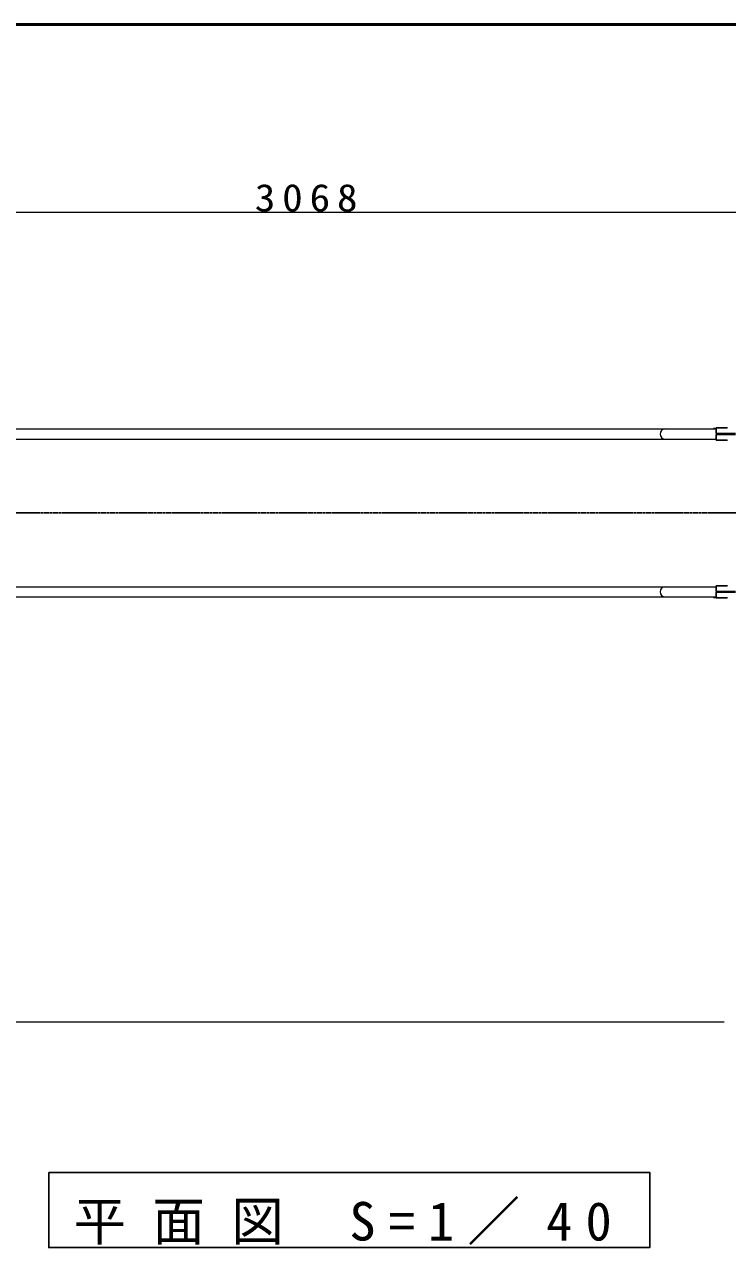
# Model space of a CAD drawing. Units: millimetres at full size, with parts at other scales. Extents: x -15630 to 0, y -2472 to 10680.
# Drawn here: x -12823 to -10951, y 7425 to 10680 of the extents above; entities that cross this region are included whole.
import ezdxf

# ---------------------------------------------------------------- set-up
doc = ezdxf.new("R2010")
doc.units = ezdxf.units.MM
doc.linetypes.add('USER2', pattern=[6, 3, -1, 1, -1])
for name, color, linetype, lineweight in [('A3図枠', 7, 'Continuous', 25), ('線', 2, 'Continuous', 25), ('補助', 2, 'Continuous', 13)]:
    doc.layers.add(name, color=color, linetype=linetype, lineweight=lineweight)
doc.styles.add('ＭＳ ゴシック', font='')
doc.styles.get('ＭＳ ゴシック').set_extended_font_data('MS Gothic')

msp = doc.modelspace()

# ---------------------------------------------------------------- linework, layer by layer
at = {"layer": 'A3図枠', "lineweight": 50}
msp.add_line((0, 10680), (-15400, 10680), dxfattribs=at)
at = {"layer": '線', "color": 7, "lineweight": 13}
for p, q in [((-13784.698, 9603.6), (-10982.178, 9603.6)), ((-13784.698, 9576.4), (-10982.178, 9576.4)), ((-13784.698, 9183.6), (-10982.178, 9183.6)), ((-13784.698, 9156.4), (-10982.178, 9156.4))]:
    msp.add_line(p, q, dxfattribs=at)
at = {"layer": '線'}
for p, q in [((-10988.604, 9603.6), (-10988.604, 9605)), ((-10988.604, 9605), (-10982.178, 9605)), ((-10982.178, 9606.2), (-10953.522, 9606.2)), ((-10982.178, 9590.9), (-10982.178, 9606.2)), ((-10982.178, 9590.9), (-10930.368, 9590.9)), ((-10982.178, 9589.1), (-10930.368, 9589.1)), ((-10982.178, 9589.1), (-10982.178, 9573.8)), ((-10982.178, 9573.8), (-10953.522, 9573.8)), ((-10982.178, 9186.2), (-10953.522, 9186.2)), ((-10982.178, 9170.9), (-10982.178, 9186.2)), ((-10988.604, 9155), (-10988.604, 9156.4)), ((-10988.604, 9155), (-10982.178, 9155)), ((-10982.178, 9170.9), (-10930.368, 9170.9)), ((-10982.178, 9169.1), (-10930.368, 9169.1)), ((-10982.178, 9169.1), (-10982.178, 9153.8)), ((-10982.178, 9153.8), (-10953.522, 9153.8))]:
    msp.add_line(p, q, dxfattribs=at)
at = {"layer": '線', "color": 20, "linetype": 'USER2'}
msp.add_line((-10080.378, 9380), (-13848.455, 9380), dxfattribs=at)
at = {"layer": '線', "color": 7, "lineweight": 13}
for centre in [(-11117.589, 9590), (-11117.589, 9170)]:
    msp.add_arc(centre, 13.6, 90, 270, dxfattribs=at)
at = {"layer": '線'}
for centre, start, end in [((-10953.522, 9603.2), 46.09405, 90), ((-10953.522, 9576.8), 270, 313.90595), ((-10953.522, 9183.2), 46.09405, 90), ((-10953.522, 9156.8), 270, 313.90595)]:
    msp.add_arc(centre, 3, start, end, dxfattribs=at)
at = {"layer": '補助'}
for p, q in [((-13598.297, 10180), (-10530.378, 10180)), ((-10960.378, 8024.775), (-14538.455, 8024.775))]:
    msp.add_line(p, q, dxfattribs=at)
at = {"layer": '補助', "lineweight": 25}
msp.add_lwpolyline([(-12758.793, 7624.775), (-12758.793, 7424.775), (-11158.793, 7424.775), (-11158.793, 7624.775)], close=True, dxfattribs=at)

# ---------------------------------------------------------------- texts
at = {"layer": '補助', "attachment_point": 8, "style": 'ＭＳ ゴシック'}
for s, insert, char_height in [('\\T1.33;\\W1.1;3068', (-12064.337, 10181), 73.31), ('\\T1.5;平面図\\~S=1／40', (-11958.793, 7431.441), 102.6)]:
    msp.add_mtext(s, dxfattribs=dict(at, insert=insert, char_height=char_height))

doc.saveas('drawing.dxf')
